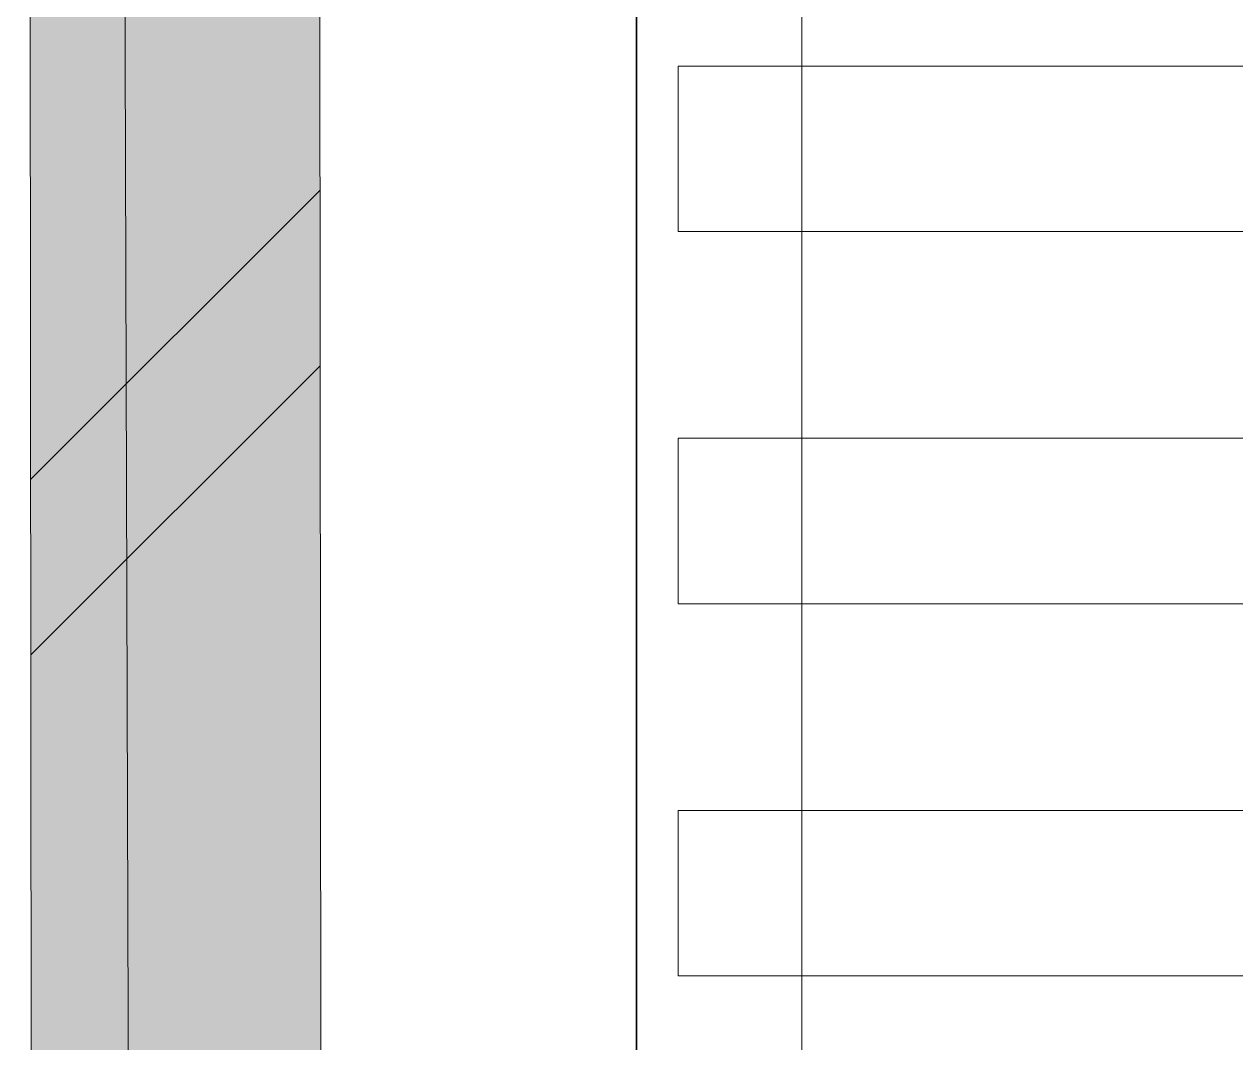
# Model space of a CAD drawing. Header units: millimetres. Extents: x -546 to 1681, y -650 to 1730.
# Drawn here: x 763.875 to 766.803, y 598.167 to 600.63 of the extents above; entities that cross this region are included whole.
import ezdxf

# ---------------------------------------------------------------- set-up
doc = ezdxf.new("R2010")
doc.units = ezdxf.units.MM

msp = doc.modelspace()

# ---------------------------------------------------------------- hatches: boundary and pattern name
at = {"true_color": 0xffffff}
h = msp.add_hatch(color=7, dxfattribs=at)
h.dxf.hatch_style = 2
h.paths.add_polyline_path([(764.6452, 546.5806), (763.9452, 546.5806), (763.8752, 614.3177), (764.5752, 614.3177)])

# ---------------------------------------------------------------- linework, layer by layer
at = {"color": 7, "lineweight": 0}
for points in [[(763.8752, 614.3177), (763.9462, 545.8806)], [(764.6452, 546.5806), (764.5752, 614.3177)], [(764.1042, 605.2247), (764.1602, 587.3247)], [(763.8902, 599.5287), (764.5892, 600.2277)], [(763.8912, 599.1047), (764.5902, 599.8037)]]:
    msp.add_lwpolyline(points, dxfattribs=at)
at = {"color": 8, "lineweight": 0, "true_color": 0x7f7f7f}
for points in [[(765.3542, 595.2787), (765.3542, 603.8787)], [(765.3552, 595.2787), (765.3552, 603.8787)], [(765.7542, 603.8787), (765.7542, 595.2787)], [(765.4552, 600.1287), (765.4552, 600.5287)], [(765.4552, 600.5287), (768.2532, 600.5287)], [(768.2532, 600.1287), (765.4552, 600.1287)], [(765.4552, 599.2287), (765.4552, 599.6287)], [(765.4552, 599.6287), (768.2532, 599.6287)], [(768.2532, 599.2287), (765.4552, 599.2287)], [(765.4552, 598.3287), (765.4552, 598.7287)], [(765.4552, 598.7287), (768.2532, 598.7287)], [(768.2532, 598.3287), (765.4552, 598.3287)]]:
    msp.add_lwpolyline(points, dxfattribs=at)

doc.saveas('drawing.dxf')
